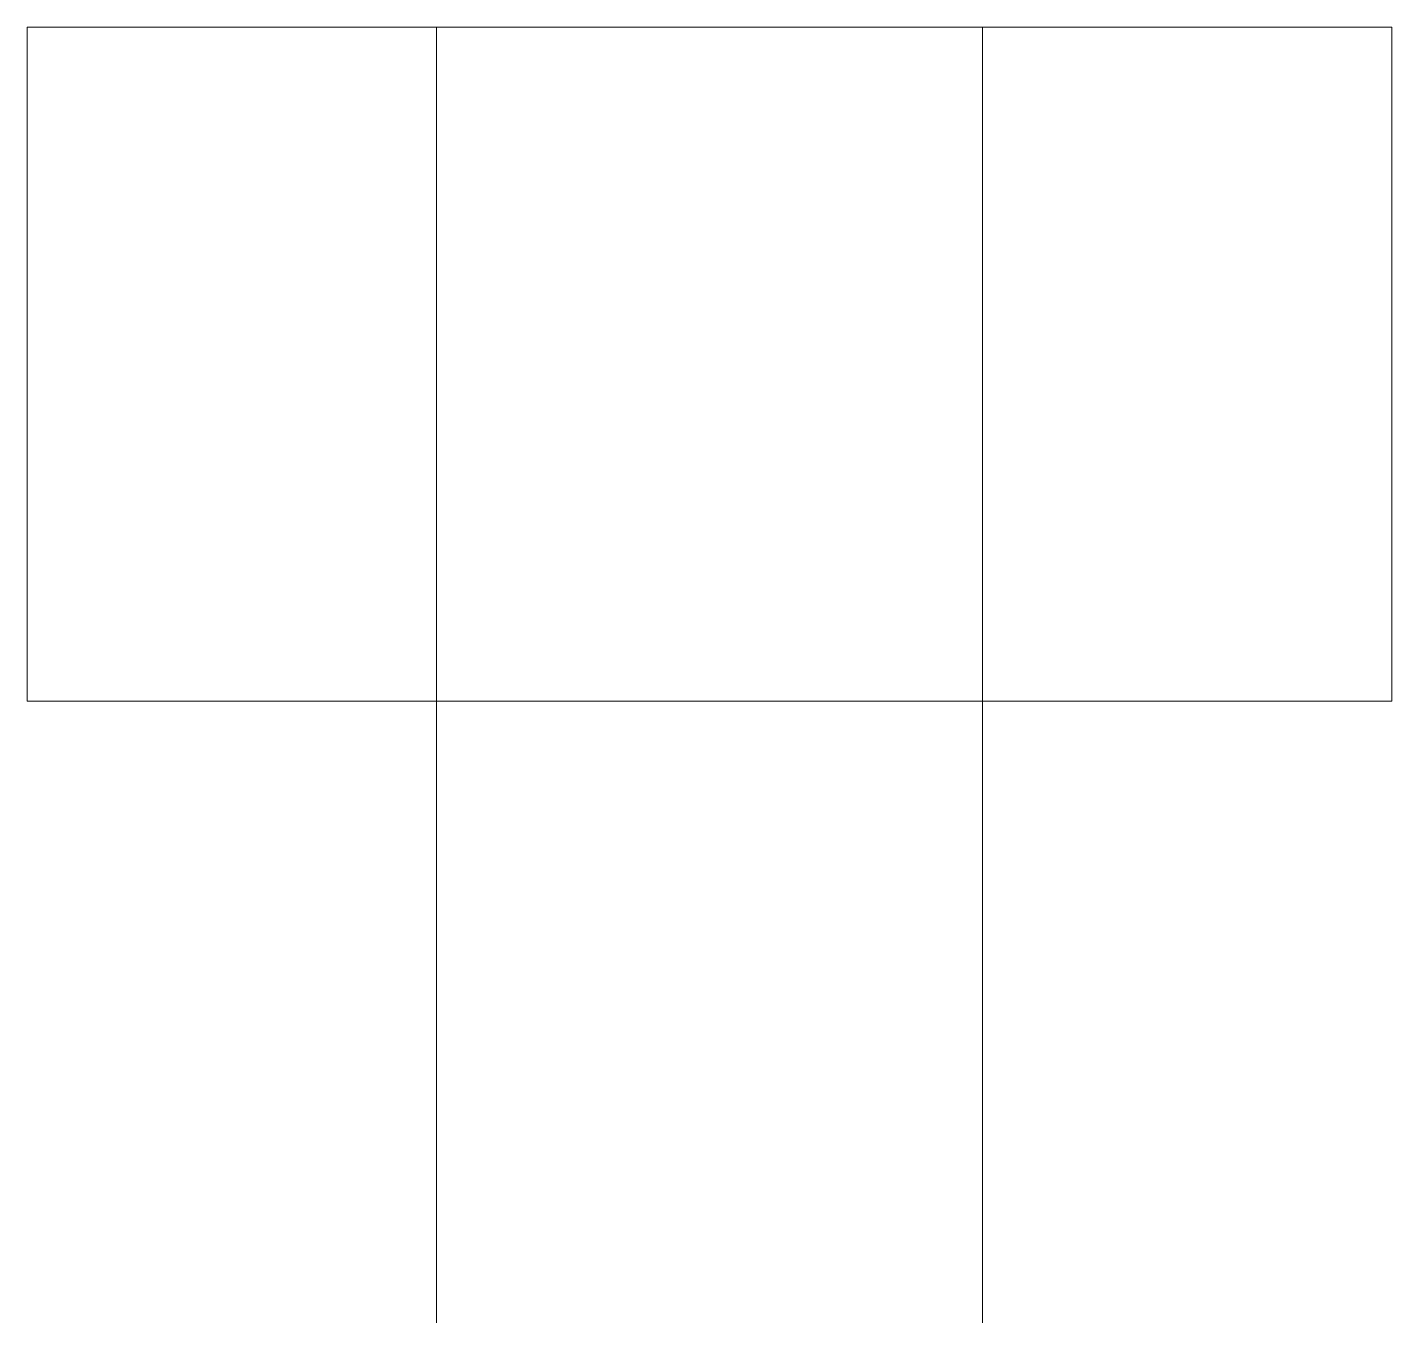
# Model space of a CAD drawing. Header units: inches. Extents: x 109.68 to 113.6, y -218.66 to -214.94.
import ezdxf

# ---------------------------------------------------------------- set-up
doc = ezdxf.new("R2010")
doc.units = ezdxf.units.IN
doc.header["$MEASUREMENT"] = 0
doc.layers.add('E201-Electrical-2nd-floor', color=4, linetype='Continuous', lineweight=9)

msp = doc.modelspace()

# ---------------------------------------------------------------- linework, layer by layer
at = {"layer": 'E201-Electrical-2nd-floor'}
for p, q in [((109.6797, -214.9377), (109.6797, -216.8752)), ((113.602, -214.9377), (109.6797, -214.9377)), ((110.8564, -218.6625), (110.8564, -214.9377)), ((112.4253, -218.6625), (112.4253, -214.9377)), ((113.602, -216.8752), (113.602, -214.9377)), ((113.602, -216.8752), (109.6797, -216.8752))]:
    msp.add_line(p, q, dxfattribs=at)

doc.saveas('drawing.dxf')
